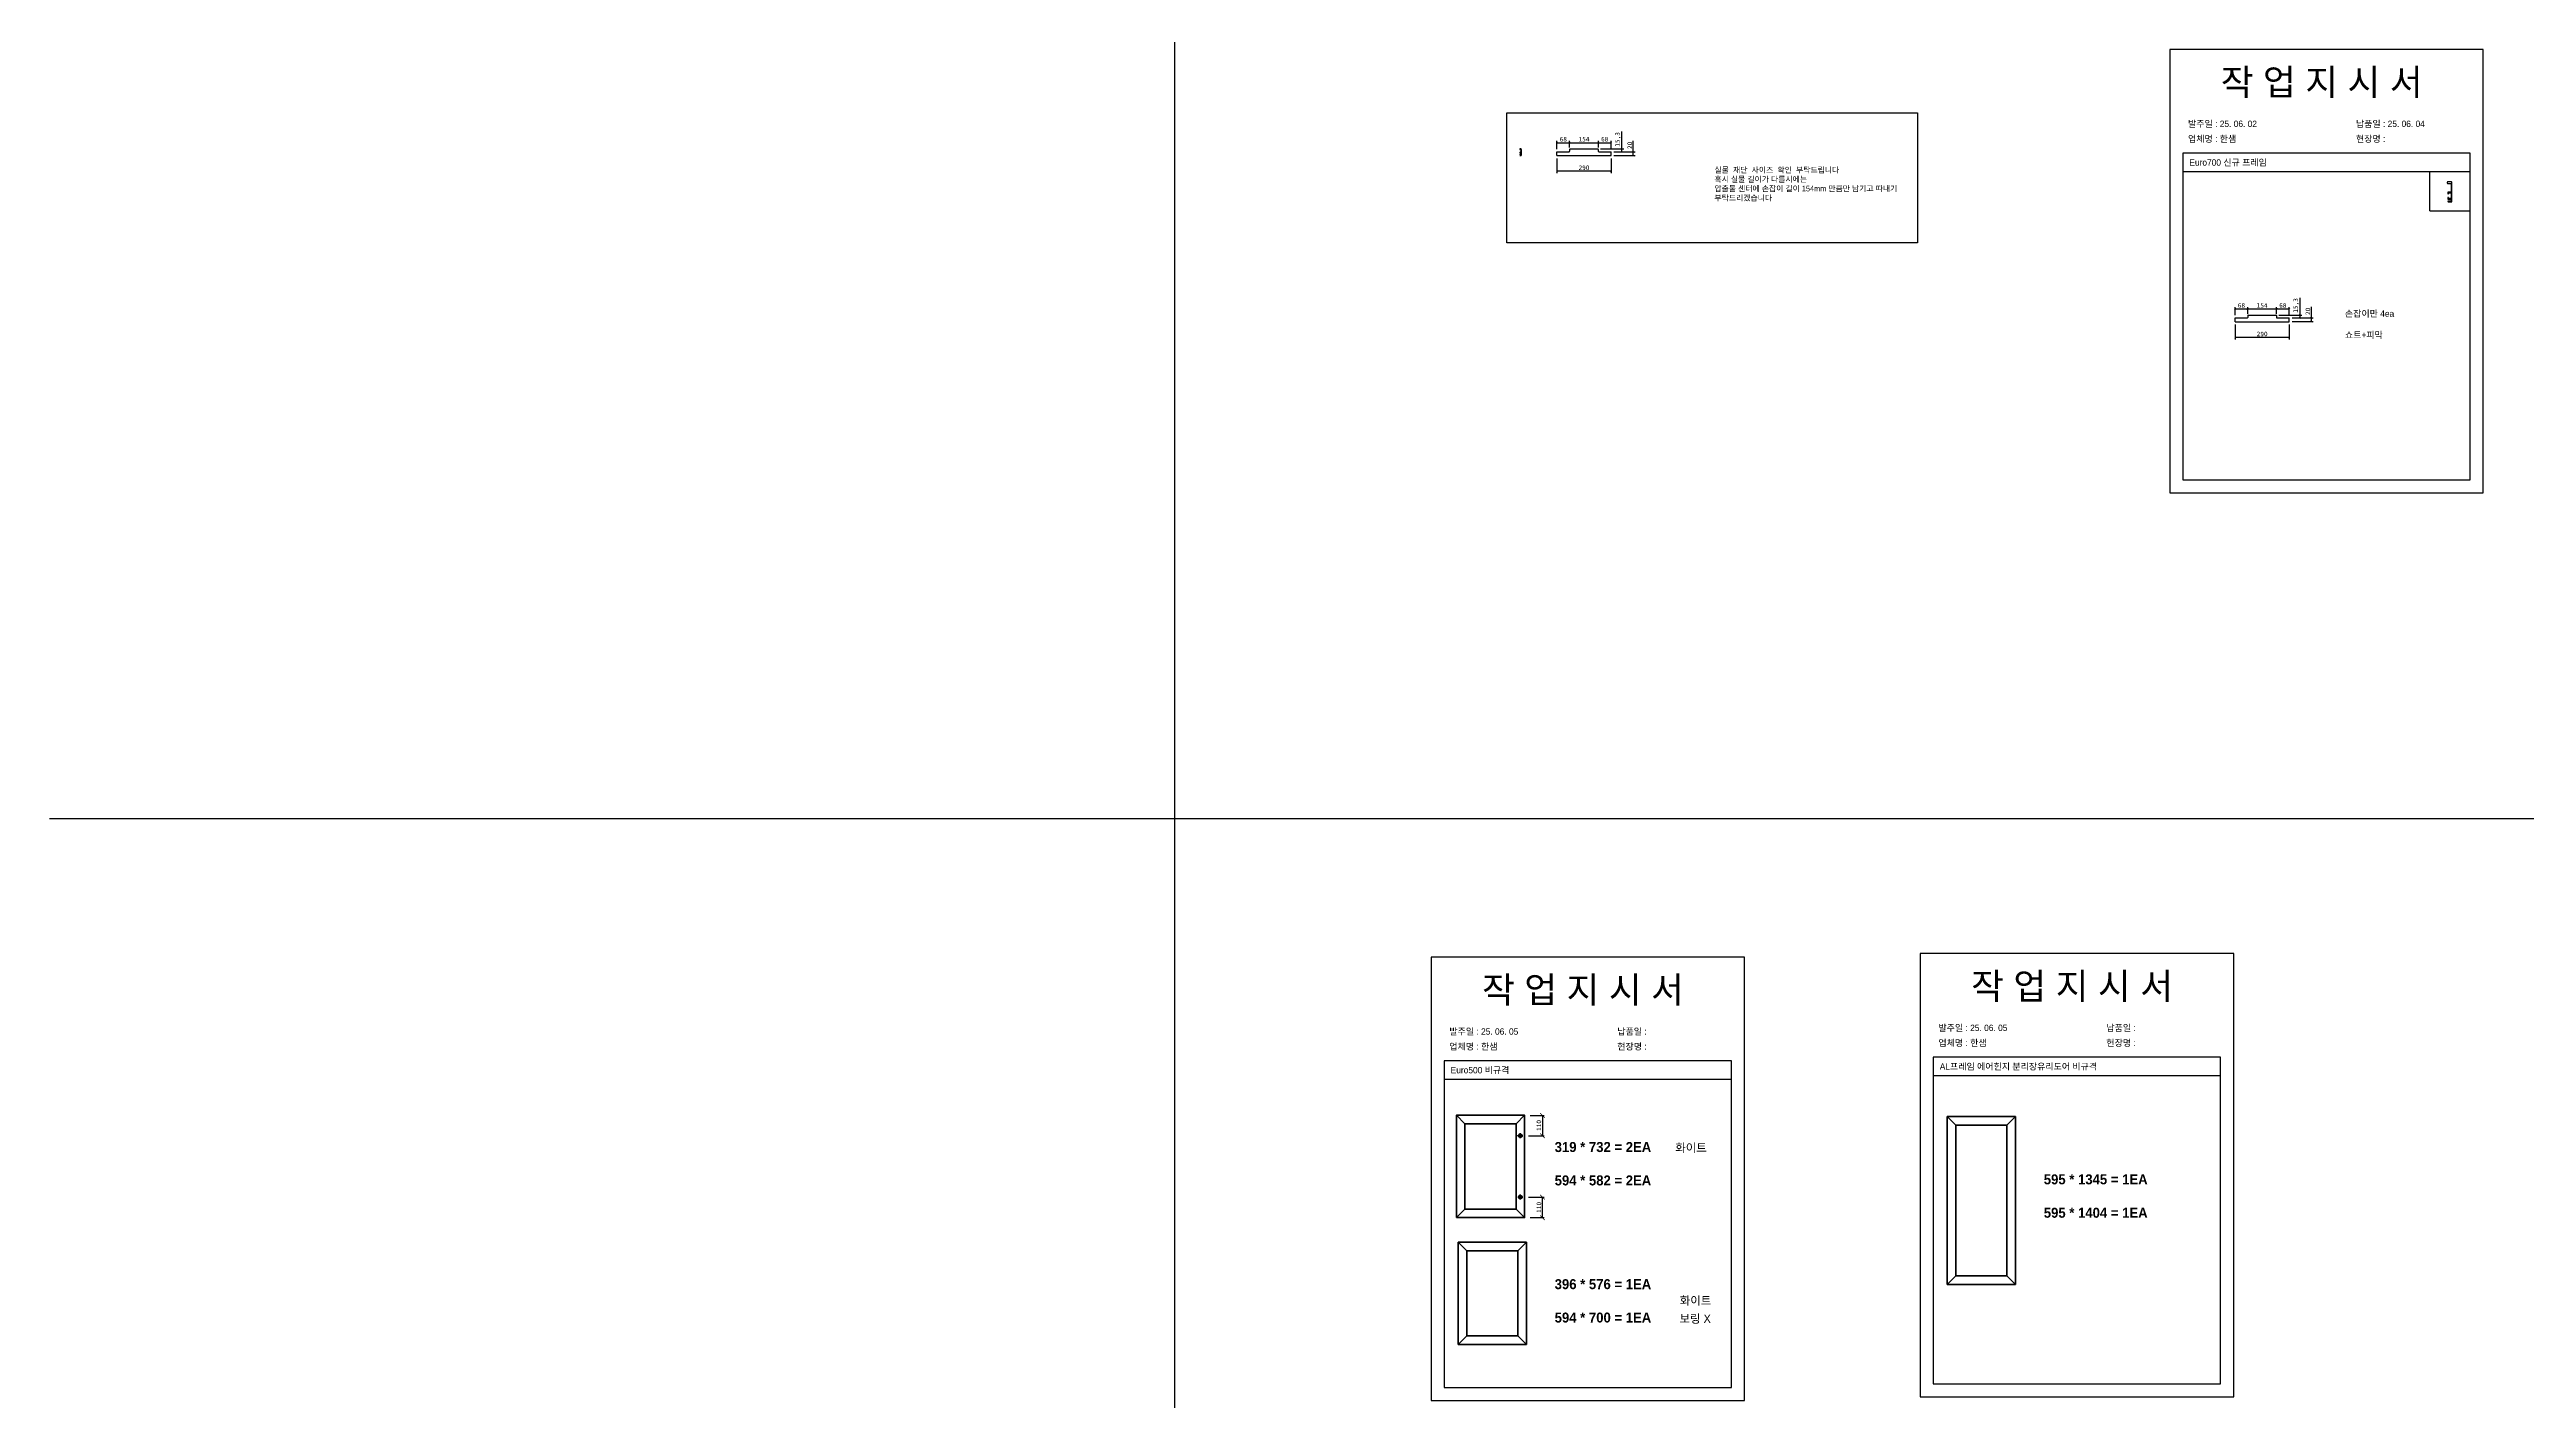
# Model space of a CAD drawing. Header units: millimetres. Extents: x -44117 to 256353, y -2095463 to 65325.
# Drawn here: x 104269 to 117546, y -138600 to -131358 of the extents above; entities that cross this region are included whole.
import ezdxf

# ---------------------------------------------------------------- set-up
doc = ezdxf.new("R2010")
doc.units = ezdxf.units.MM
doc.header["$LTSCALE"] = 10
doc.layers.add('Layer1', color=7, linetype='Continuous', lineweight=70)
doc.dimstyles.new('ISO-25', dxfattribs={"dimtxt": 2.5, "dimasz": 2.5, "dimexe": 1, "dimexo": 1, "dimtad": 1, "dimtxsty": 'Standard', "dimblk": 'ARCHTICK', "dimcen": 2.5, "dimadec": 0, "dimazin": 0, "dimtfac": 1, "dimtmove": 0, "dimatfit": 3, "dimfxl": 0, "dimarcsym": 0})

# ---------------------------------------------------------------- blocks, each defined once
blk = doc.blocks.new('_ArchTick')
at = {"color": 0, "linetype": 'ByBlock', "const_width": 0.15}
blk.add_lwpolyline([(-0.5, -0.5), (0.5, 0.5)], dxfattribs=at)
blk = doc.blocks.new('*D2707')
at = {"color": 0, "lineweight": -2}
for p, q in [((112417, -131879), (112417, -131848)), ((112417, -131858), (112571, -131858)), ((112571, -131879), (112571, -131848))]:
    blk.add_line(p, q, dxfattribs=at)
at = {"layer": 'Defpoints', "color": 0}
for p in [(112417, -131894), (112571, -131858), (112571, -131894)]:
    blk.add_point(p, dxfattribs=at)
at = {"color": 0, "lineweight": -2, "xscale": 10, "yscale": 10, "zscale": 10, "rotation": 180}
blk.add_blockref('_ArchTick', (112417, -131858), dxfattribs=at)
at = {"color": 0, "lineweight": -2, "xscale": 10, "yscale": 10, "zscale": 10}
blk.add_blockref('_ArchTick', (112571, -131858), dxfattribs=at)
at = {"color": 0, "insert": (112494, -131839), "char_height": 25, "attachment_point": 5}
blk.add_mtext('154', dxfattribs=at)
blk = doc.blocks.new('*D2708')
at = {"color": 0, "lineweight": -2}
for p, q in [((112349, -131942), (112349, -132021)), ((112639, -131942), (112639, -132021)), ((112639, -132011), (112349, -132011))]:
    blk.add_line(p, q, dxfattribs=at)
at = {"layer": 'Defpoints', "color": 0}
for p in [(112349, -131927), (112639, -131927), (112349, -132011)]:
    blk.add_point(p, dxfattribs=at)
at = {"color": 0, "lineweight": -2, "xscale": 10, "yscale": 10, "zscale": 10, "rotation": 180}
blk.add_blockref('_ArchTick', (112349, -132011), dxfattribs=at)
at = {"color": 0, "lineweight": -2, "xscale": 10, "yscale": 10, "zscale": 10}
blk.add_blockref('_ArchTick', (112639, -132011), dxfattribs=at)
at = {"color": 0, "insert": (112494, -131992), "char_height": 25, "attachment_point": 5}
blk.add_mtext('290', dxfattribs=at)
blk = doc.blocks.new('*D2709')
at = {"color": 0, "lineweight": -2}
for p, q in [((112697, -131891), (112697, -131798)), ((112583, -131891), (112707, -131891)), ((112654, -131907), (112707, -131907)), ((112697, -131907), (112697, -131891))]:
    blk.add_line(p, q, dxfattribs=at)
at = {"layer": 'Defpoints', "color": 0}
for p in [(112568, -131891), (112639, -131907), (112697, -131891)]:
    blk.add_point(p, dxfattribs=at)
at = {"color": 0, "lineweight": -2, "xscale": 10, "yscale": 10, "zscale": 10}
for p, rotation in [((112697, -131891), 90), ((112697, -131907), 270)]:
    blk.add_blockref('_ArchTick', p, dxfattribs=dict(at, rotation=rotation))
at = {"color": 0, "insert": (112676, -131840), "char_height": 25, "attachment_point": 5, "rotation": 90}
blk.add_mtext('15,3', dxfattribs=at)
blk = doc.blocks.new('*D2710')
at = {"color": 0, "lineweight": -2}
for p, q in [((112654, -131907), (112768, -131907)), ((112654, -131927), (112768, -131927)), ((112758, -131907), (112758, -131847)), ((112758, -131927), (112758, -131907))]:
    blk.add_line(p, q, dxfattribs=at)
at = {"layer": 'Defpoints', "color": 0}
for p in [(112639, -131907), (112639, -131927), (112758, -131907)]:
    blk.add_point(p, dxfattribs=at)
at = {"color": 0, "lineweight": -2, "xscale": 10, "yscale": 10, "zscale": 10}
for p, rotation in [((112758, -131907), 90), ((112758, -131927), 270)]:
    blk.add_blockref('_ArchTick', p, dxfattribs=dict(at, rotation=rotation))
at = {"color": 0, "insert": (112739, -131872), "char_height": 25, "attachment_point": 5, "rotation": 90}
blk.add_mtext('20', dxfattribs=at)
blk = doc.blocks.new('*D2711')
at = {"color": 0, "lineweight": -2}
for p, q in [((112349, -131892), (112349, -131848)), ((112349, -131858), (112417, -131858)), ((112417, -131884), (112417, -131848))]:
    blk.add_line(p, q, dxfattribs=at)
at = {"layer": 'Defpoints', "color": 0}
for p in [(112349, -131907), (112417, -131858), (112417, -131899)]:
    blk.add_point(p, dxfattribs=at)
at = {"color": 0, "lineweight": -2, "xscale": 10, "yscale": 10, "zscale": 10, "rotation": 180}
blk.add_blockref('_ArchTick', (112349, -131858), dxfattribs=at)
at = {"color": 0, "lineweight": -2, "xscale": 10, "yscale": 10, "zscale": 10}
blk.add_blockref('_ArchTick', (112417, -131858), dxfattribs=at)
at = {"color": 0, "insert": (112383, -131839), "char_height": 25, "attachment_point": 5}
blk.add_mtext('68', dxfattribs=at)
blk = doc.blocks.new('*D2712')
at = {"color": 0, "lineweight": -2}
for p, q in [((112571, -131884), (112571, -131848)), ((112571, -131858), (112639, -131858)), ((112639, -131892), (112639, -131848))]:
    blk.add_line(p, q, dxfattribs=at)
at = {"layer": 'Defpoints', "color": 0}
for p in [(112571, -131899), (112639, -131858), (112639, -131907)]:
    blk.add_point(p, dxfattribs=at)
at = {"color": 0, "lineweight": -2, "xscale": 10, "yscale": 10, "zscale": 10, "rotation": 180}
blk.add_blockref('_ArchTick', (112571, -131858), dxfattribs=at)
at = {"color": 0, "lineweight": -2, "xscale": 10, "yscale": 10, "zscale": 10}
blk.add_blockref('_ArchTick', (112639, -131858), dxfattribs=at)
at = {"color": 0, "insert": (112605, -131839), "char_height": 25, "attachment_point": 5}
blk.add_mtext('68', dxfattribs=at)
blk = doc.blocks.new('*D2713')
at = {"color": 0, "lineweight": -2}
for p, q in [((112417, -131879), (112417, -131848)), ((112417, -131858), (112571, -131858)), ((112571, -131879), (112571, -131848))]:
    blk.add_line(p, q, dxfattribs=at)
at = {"layer": 'Defpoints', "color": 0}
for p in [(112417, -131894), (112571, -131858), (112571, -131894)]:
    blk.add_point(p, dxfattribs=at)
at = {"color": 0, "lineweight": -2, "xscale": 10, "yscale": 10, "zscale": 10, "rotation": 180}
blk.add_blockref('_ArchTick', (112417, -131858), dxfattribs=at)
at = {"color": 0, "lineweight": -2, "xscale": 10, "yscale": 10, "zscale": 10}
blk.add_blockref('_ArchTick', (112571, -131858), dxfattribs=at)
at = {"color": 0, "insert": (112494, -131839), "char_height": 25, "attachment_point": 5}
blk.add_mtext('154', dxfattribs=at)
blk = doc.blocks.new('*D2714')
at = {"color": 0, "lineweight": -2}
for p, q in [((112349, -131942), (112349, -132021)), ((112639, -131942), (112639, -132021)), ((112639, -132011), (112349, -132011))]:
    blk.add_line(p, q, dxfattribs=at)
at = {"layer": 'Defpoints', "color": 0}
for p in [(112349, -131927), (112639, -131927), (112349, -132011)]:
    blk.add_point(p, dxfattribs=at)
at = {"color": 0, "lineweight": -2, "xscale": 10, "yscale": 10, "zscale": 10, "rotation": 180}
blk.add_blockref('_ArchTick', (112349, -132011), dxfattribs=at)
at = {"color": 0, "lineweight": -2, "xscale": 10, "yscale": 10, "zscale": 10}
blk.add_blockref('_ArchTick', (112639, -132011), dxfattribs=at)
at = {"color": 0, "insert": (112494, -131992), "char_height": 25, "attachment_point": 5}
blk.add_mtext('290', dxfattribs=at)
blk = doc.blocks.new('*D2715')
at = {"color": 0, "lineweight": -2}
for p, q in [((112697, -131891), (112697, -131798)), ((112583, -131891), (112707, -131891)), ((112654, -131907), (112707, -131907)), ((112697, -131907), (112697, -131891))]:
    blk.add_line(p, q, dxfattribs=at)
at = {"layer": 'Defpoints', "color": 0}
for p in [(112568, -131891), (112639, -131907), (112697, -131891)]:
    blk.add_point(p, dxfattribs=at)
at = {"color": 0, "lineweight": -2, "xscale": 10, "yscale": 10, "zscale": 10}
for p, rotation in [((112697, -131891), 90), ((112697, -131907), 270)]:
    blk.add_blockref('_ArchTick', p, dxfattribs=dict(at, rotation=rotation))
at = {"color": 0, "insert": (112676, -131840), "char_height": 25, "attachment_point": 5, "rotation": 90}
blk.add_mtext('15,3', dxfattribs=at)
blk = doc.blocks.new('*D2716')
at = {"color": 0, "lineweight": -2}
for p, q in [((112654, -131907), (112768, -131907)), ((112654, -131927), (112768, -131927)), ((112758, -131907), (112758, -131847)), ((112758, -131927), (112758, -131907))]:
    blk.add_line(p, q, dxfattribs=at)
at = {"layer": 'Defpoints', "color": 0}
for p in [(112639, -131907), (112639, -131927), (112758, -131907)]:
    blk.add_point(p, dxfattribs=at)
at = {"color": 0, "lineweight": -2, "xscale": 10, "yscale": 10, "zscale": 10}
for p, rotation in [((112758, -131907), 90), ((112758, -131927), 270)]:
    blk.add_blockref('_ArchTick', p, dxfattribs=dict(at, rotation=rotation))
at = {"color": 0, "insert": (112739, -131872), "char_height": 25, "attachment_point": 5, "rotation": 90}
blk.add_mtext('20', dxfattribs=at)
blk = doc.blocks.new('*D2717')
at = {"color": 0, "lineweight": -2}
for p, q in [((112349, -131892), (112349, -131848)), ((112349, -131858), (112417, -131858)), ((112417, -131884), (112417, -131848))]:
    blk.add_line(p, q, dxfattribs=at)
at = {"layer": 'Defpoints', "color": 0}
for p in [(112349, -131907), (112417, -131858), (112417, -131899)]:
    blk.add_point(p, dxfattribs=at)
at = {"color": 0, "lineweight": -2, "xscale": 10, "yscale": 10, "zscale": 10, "rotation": 180}
blk.add_blockref('_ArchTick', (112349, -131858), dxfattribs=at)
at = {"color": 0, "lineweight": -2, "xscale": 10, "yscale": 10, "zscale": 10}
blk.add_blockref('_ArchTick', (112417, -131858), dxfattribs=at)
at = {"color": 0, "insert": (112383, -131839), "char_height": 25, "attachment_point": 5}
blk.add_mtext('68', dxfattribs=at)
blk = doc.blocks.new('*D2718')
at = {"color": 0, "lineweight": -2}
for p, q in [((112571, -131884), (112571, -131848)), ((112571, -131858), (112639, -131858)), ((112639, -131892), (112639, -131848))]:
    blk.add_line(p, q, dxfattribs=at)
at = {"layer": 'Defpoints', "color": 0}
for p in [(112571, -131899), (112639, -131858), (112639, -131907)]:
    blk.add_point(p, dxfattribs=at)
at = {"color": 0, "lineweight": -2, "xscale": 10, "yscale": 10, "zscale": 10, "rotation": 180}
blk.add_blockref('_ArchTick', (112571, -131858), dxfattribs=at)
at = {"color": 0, "lineweight": -2, "xscale": 10, "yscale": 10, "zscale": 10}
blk.add_blockref('_ArchTick', (112639, -131858), dxfattribs=at)
at = {"color": 0, "insert": (112605, -131839), "char_height": 25, "attachment_point": 5}
blk.add_mtext('68', dxfattribs=at)
blk = doc.blocks.new('*D2719')
at = {"color": 0, "lineweight": -2}
for p, q in [((116052, -132770), (116052, -132739)), ((116052, -132749), (116206, -132749)), ((116206, -132770), (116206, -132739))]:
    blk.add_line(p, q, dxfattribs=at)
at = {"layer": 'Defpoints', "color": 0}
for p in [(116206, -132749), (116052, -132785), (116206, -132785)]:
    blk.add_point(p, dxfattribs=at)
at = {"color": 0, "lineweight": -2, "xscale": 10, "yscale": 10, "zscale": 10, "rotation": 180}
blk.add_blockref('_ArchTick', (116052, -132749), dxfattribs=at)
at = {"color": 0, "lineweight": -2, "xscale": 10, "yscale": 10, "zscale": 10}
blk.add_blockref('_ArchTick', (116206, -132749), dxfattribs=at)
at = {"color": 0, "insert": (116129, -132730), "char_height": 25, "attachment_point": 5}
blk.add_mtext('154', dxfattribs=at)
blk = doc.blocks.new('*D2720')
at = {"color": 0, "lineweight": -2}
for p, q in [((115984, -132832), (115984, -132912)), ((116274, -132902), (115984, -132902)), ((116274, -132832), (116274, -132912))]:
    blk.add_line(p, q, dxfattribs=at)
at = {"layer": 'Defpoints', "color": 0}
for p in [(115984, -132817), (115984, -132902), (116274, -132817)]:
    blk.add_point(p, dxfattribs=at)
at = {"color": 0, "lineweight": -2, "xscale": 10, "yscale": 10, "zscale": 10, "rotation": 180}
blk.add_blockref('_ArchTick', (115984, -132902), dxfattribs=at)
at = {"color": 0, "lineweight": -2, "xscale": 10, "yscale": 10, "zscale": 10}
blk.add_blockref('_ArchTick', (116274, -132902), dxfattribs=at)
at = {"color": 0, "insert": (116129, -132883), "char_height": 25, "attachment_point": 5}
blk.add_mtext('290', dxfattribs=at)
blk = doc.blocks.new('*D2721')
at = {"color": 0, "lineweight": -2}
for p, q in [((116332, -132782), (116332, -132689)), ((116218, -132782), (116342, -132782)), ((116289, -132797), (116342, -132797)), ((116332, -132797), (116332, -132782))]:
    blk.add_line(p, q, dxfattribs=at)
at = {"layer": 'Defpoints', "color": 0}
for p in [(116203, -132782), (116274, -132797), (116332, -132782)]:
    blk.add_point(p, dxfattribs=at)
at = {"color": 0, "lineweight": -2, "xscale": 10, "yscale": 10, "zscale": 10}
for p, rotation in [((116332, -132782), 90), ((116332, -132797), 270)]:
    blk.add_blockref('_ArchTick', p, dxfattribs=dict(at, rotation=rotation))
at = {"color": 0, "insert": (116311, -132730), "char_height": 25, "attachment_point": 5, "rotation": 90}
blk.add_mtext('15,3', dxfattribs=at)
blk = doc.blocks.new('*D2722')
at = {"color": 0, "lineweight": -2}
for p, q in [((116393, -132797), (116393, -132737)), ((116289, -132797), (116403, -132797)), ((116289, -132817), (116403, -132817)), ((116393, -132817), (116393, -132797))]:
    blk.add_line(p, q, dxfattribs=at)
at = {"layer": 'Defpoints', "color": 0}
for p in [(116274, -132797), (116274, -132817), (116393, -132797)]:
    blk.add_point(p, dxfattribs=at)
at = {"color": 0, "lineweight": -2, "xscale": 10, "yscale": 10, "zscale": 10}
for p, rotation in [((116393, -132797), 90), ((116393, -132817), 270)]:
    blk.add_blockref('_ArchTick', p, dxfattribs=dict(at, rotation=rotation))
at = {"color": 0, "insert": (116374, -132762), "char_height": 25, "attachment_point": 5, "rotation": 90}
blk.add_mtext('20', dxfattribs=at)
blk = doc.blocks.new('*D2723')
at = {"color": 0, "lineweight": -2}
for p, q in [((115984, -132782), (115984, -132739)), ((115984, -132749), (116052, -132749)), ((116052, -132775), (116052, -132739))]:
    blk.add_line(p, q, dxfattribs=at)
at = {"layer": 'Defpoints', "color": 0}
for p in [(116052, -132749), (115984, -132797), (116052, -132790)]:
    blk.add_point(p, dxfattribs=at)
at = {"color": 0, "lineweight": -2, "xscale": 10, "yscale": 10, "zscale": 10, "rotation": 180}
blk.add_blockref('_ArchTick', (115984, -132749), dxfattribs=at)
at = {"color": 0, "lineweight": -2, "xscale": 10, "yscale": 10, "zscale": 10}
blk.add_blockref('_ArchTick', (116052, -132749), dxfattribs=at)
at = {"color": 0, "insert": (116018, -132730), "char_height": 25, "attachment_point": 5}
blk.add_mtext('68', dxfattribs=at)
blk = doc.blocks.new('*D2724')
at = {"color": 0, "lineweight": -2}
for p, q in [((116206, -132775), (116206, -132739)), ((116206, -132749), (116274, -132749)), ((116274, -132782), (116274, -132739))]:
    blk.add_line(p, q, dxfattribs=at)
at = {"layer": 'Defpoints', "color": 0}
for p in [(116274, -132749), (116206, -132790), (116274, -132797)]:
    blk.add_point(p, dxfattribs=at)
at = {"color": 0, "lineweight": -2, "xscale": 10, "yscale": 10, "zscale": 10, "rotation": 180}
blk.add_blockref('_ArchTick', (116206, -132749), dxfattribs=at)
at = {"color": 0, "lineweight": -2, "xscale": 10, "yscale": 10, "zscale": 10}
blk.add_blockref('_ArchTick', (116274, -132749), dxfattribs=at)
at = {"color": 0, "insert": (116240, -132730), "char_height": 25, "attachment_point": 5}
blk.add_mtext('68', dxfattribs=at)
blk = doc.blocks.new('*D2725')
at = {"color": 0, "lineweight": -2}
for p, q in [((116052, -132770), (116052, -132739)), ((116052, -132749), (116206, -132749)), ((116206, -132770), (116206, -132739))]:
    blk.add_line(p, q, dxfattribs=at)
at = {"layer": 'Defpoints', "color": 0}
for p in [(116206, -132749), (116052, -132785), (116206, -132785)]:
    blk.add_point(p, dxfattribs=at)
at = {"color": 0, "lineweight": -2, "xscale": 10, "yscale": 10, "zscale": 10, "rotation": 180}
blk.add_blockref('_ArchTick', (116052, -132749), dxfattribs=at)
at = {"color": 0, "lineweight": -2, "xscale": 10, "yscale": 10, "zscale": 10}
blk.add_blockref('_ArchTick', (116206, -132749), dxfattribs=at)
at = {"color": 0, "insert": (116129, -132730), "char_height": 25, "attachment_point": 5}
blk.add_mtext('154', dxfattribs=at)
blk = doc.blocks.new('*D2726')
at = {"color": 0, "lineweight": -2}
for p, q in [((115984, -132832), (115984, -132912)), ((116274, -132902), (115984, -132902)), ((116274, -132832), (116274, -132912))]:
    blk.add_line(p, q, dxfattribs=at)
at = {"layer": 'Defpoints', "color": 0}
for p in [(115984, -132817), (115984, -132902), (116274, -132817)]:
    blk.add_point(p, dxfattribs=at)
at = {"color": 0, "lineweight": -2, "xscale": 10, "yscale": 10, "zscale": 10, "rotation": 180}
blk.add_blockref('_ArchTick', (115984, -132902), dxfattribs=at)
at = {"color": 0, "lineweight": -2, "xscale": 10, "yscale": 10, "zscale": 10}
blk.add_blockref('_ArchTick', (116274, -132902), dxfattribs=at)
at = {"color": 0, "insert": (116129, -132883), "char_height": 25, "attachment_point": 5}
blk.add_mtext('290', dxfattribs=at)
blk = doc.blocks.new('*D2727')
at = {"color": 0, "lineweight": -2}
for p, q in [((116332, -132782), (116332, -132689)), ((116218, -132782), (116342, -132782)), ((116289, -132797), (116342, -132797)), ((116332, -132797), (116332, -132782))]:
    blk.add_line(p, q, dxfattribs=at)
at = {"layer": 'Defpoints', "color": 0}
for p in [(116203, -132782), (116274, -132797), (116332, -132782)]:
    blk.add_point(p, dxfattribs=at)
at = {"color": 0, "lineweight": -2, "xscale": 10, "yscale": 10, "zscale": 10}
for p, rotation in [((116332, -132782), 90), ((116332, -132797), 270)]:
    blk.add_blockref('_ArchTick', p, dxfattribs=dict(at, rotation=rotation))
at = {"color": 0, "insert": (116311, -132730), "char_height": 25, "attachment_point": 5, "rotation": 90}
blk.add_mtext('15,3', dxfattribs=at)
blk = doc.blocks.new('*D2728')
at = {"color": 0, "lineweight": -2}
for p, q in [((116393, -132797), (116393, -132737)), ((116289, -132797), (116403, -132797)), ((116289, -132817), (116403, -132817)), ((116393, -132817), (116393, -132797))]:
    blk.add_line(p, q, dxfattribs=at)
at = {"layer": 'Defpoints', "color": 0}
for p in [(116274, -132797), (116274, -132817), (116393, -132797)]:
    blk.add_point(p, dxfattribs=at)
at = {"color": 0, "lineweight": -2, "xscale": 10, "yscale": 10, "zscale": 10}
for p, rotation in [((116393, -132797), 90), ((116393, -132817), 270)]:
    blk.add_blockref('_ArchTick', p, dxfattribs=dict(at, rotation=rotation))
at = {"color": 0, "insert": (116374, -132762), "char_height": 25, "attachment_point": 5, "rotation": 90}
blk.add_mtext('20', dxfattribs=at)
blk = doc.blocks.new('*D2729')
at = {"color": 0, "lineweight": -2}
for p, q in [((115984, -132782), (115984, -132739)), ((115984, -132749), (116052, -132749)), ((116052, -132775), (116052, -132739))]:
    blk.add_line(p, q, dxfattribs=at)
at = {"layer": 'Defpoints', "color": 0}
for p in [(116052, -132749), (115984, -132797), (116052, -132790)]:
    blk.add_point(p, dxfattribs=at)
at = {"color": 0, "lineweight": -2, "xscale": 10, "yscale": 10, "zscale": 10, "rotation": 180}
blk.add_blockref('_ArchTick', (115984, -132749), dxfattribs=at)
at = {"color": 0, "lineweight": -2, "xscale": 10, "yscale": 10, "zscale": 10}
blk.add_blockref('_ArchTick', (116052, -132749), dxfattribs=at)
at = {"color": 0, "insert": (116018, -132730), "char_height": 25, "attachment_point": 5}
blk.add_mtext('68', dxfattribs=at)
blk = doc.blocks.new('*D2730')
at = {"color": 0, "lineweight": -2}
for p, q in [((116206, -132775), (116206, -132739)), ((116206, -132749), (116274, -132749)), ((116274, -132782), (116274, -132739))]:
    blk.add_line(p, q, dxfattribs=at)
at = {"layer": 'Defpoints', "color": 0}
for p in [(116274, -132749), (116206, -132790), (116274, -132797)]:
    blk.add_point(p, dxfattribs=at)
at = {"color": 0, "lineweight": -2, "xscale": 10, "yscale": 10, "zscale": 10, "rotation": 180}
blk.add_blockref('_ArchTick', (116206, -132749), dxfattribs=at)
at = {"color": 0, "lineweight": -2, "xscale": 10, "yscale": 10, "zscale": 10}
blk.add_blockref('_ArchTick', (116274, -132749), dxfattribs=at)
at = {"color": 0, "insert": (116240, -132730), "char_height": 25, "attachment_point": 5}
blk.add_mtext('68', dxfattribs=at)
blk = doc.blocks.new('*D2731')
at = {"color": 0, "lineweight": -2}
for p, q in [((112196, -137510), (112281, -137510)), ((112271, -137620), (112271, -137510)), ((112205, -137620), (112281, -137620))]:
    blk.add_line(p, q, dxfattribs=at)
at = {"layer": 'Defpoints', "color": 0}
for p in [(112166, -137510), (112271, -137510), (112175, -137620)]:
    blk.add_point(p, dxfattribs=at)
at = {"color": 0, "lineweight": -2, "xscale": 25, "yscale": 25, "zscale": 25}
for p, rotation in [((112271, -137510), 90), ((112271, -137620), 270)]:
    blk.add_blockref('_ArchTick', p, dxfattribs=dict(at, rotation=rotation))
at = {"color": 0, "insert": (112252, -137565), "char_height": 25, "attachment_point": 5, "rotation": 90}
blk.add_mtext('110', dxfattribs=at)
blk = doc.blocks.new('*D2732')
at = {"color": 0, "lineweight": -2}
for p, q in [((112205, -137072), (112281, -137072)), ((112271, -137072), (112271, -137181)), ((112196, -137181), (112281, -137181))]:
    blk.add_line(p, q, dxfattribs=at)
at = {"layer": 'Defpoints', "color": 0}
for p in [(112175, -137072), (112166, -137181), (112271, -137181)]:
    blk.add_point(p, dxfattribs=at)
at = {"color": 0, "lineweight": -2, "xscale": 25, "yscale": 25, "zscale": 25}
for p, rotation in [((112271, -137072), 90), ((112271, -137181), 270)]:
    blk.add_blockref('_ArchTick', p, dxfattribs=dict(at, rotation=rotation))
at = {"color": 0, "insert": (112252, -137126), "char_height": 25, "attachment_point": 5, "rotation": 90}
blk.add_mtext('110', dxfattribs=at)

msp = doc.modelspace()

# ---------------------------------------------------------------- linework, layer by layer
for p, q in [((112348.71719, -131926.52485), (112348.71719, -131906.52485)), ((112348.71719, -131906.52485), (112413.71719, -131906.52485)), ((112348.71719, -131926.52485), (112348.71719, -131906.52485)), ((112348.71719, -131906.52485), (112413.71719, -131906.52485)), ((112348.71719, -131926.52485), (112638.71719, -131926.52485)), ((112348.71719, -131926.52485), (112638.71719, -131926.52485)), ((112416.71719, -131894.22485), (112416.71719, -131903.52485)), ((112416.71719, -131894.22485), (112416.71719, -131903.52485)), ((112419.71719, -131891.22485), (112567.71719, -131891.22485)), ((112419.71719, -131891.22485), (112567.71719, -131891.22485)), ((112570.71719, -131894.22485), (112570.71719, -131903.52485)), ((112570.71719, -131894.22485), (112570.71719, -131903.52485)), ((112573.71719, -131906.52485), (112638.71719, -131906.52485)), ((112573.71719, -131906.52485), (112638.71719, -131906.52485)), ((112638.71719, -131926.52485), (112638.71719, -131906.52485)), ((112638.71719, -131926.52485), (112638.71719, -131906.52485)), ((117244.14908, -131913.50154), (115704.14908, -131913.50154)), ((117244.14908, -132013.50154), (115704.14908, -132013.50154)), ((117028.05944, -132223.64526), (117028.05944, -132013.50154)), ((115983.75355, -132817.22096), (115983.75355, -132797.22096)), ((115983.75355, -132797.22096), (116048.75355, -132797.22096)), ((115983.75355, -132817.22096), (115983.75355, -132797.22096)), ((115983.75355, -132797.22096), (116048.75355, -132797.22096)), ((115983.75355, -132817.22096), (116273.75355, -132817.22096)), ((115983.75355, -132817.22096), (116273.75355, -132817.22096)), ((116051.75355, -132784.92096), (116051.75355, -132794.22096)), ((116051.75355, -132784.92096), (116051.75355, -132794.22096)), ((116054.75355, -132781.92096), (116202.75355, -132781.92096)), ((116054.75355, -132781.92096), (116202.75355, -132781.92096)), ((116205.75355, -132784.92096), (116205.75355, -132794.22096)), ((116205.75355, -132784.92096), (116205.75355, -132794.22096)), ((116208.75355, -132797.22096), (116273.75355, -132797.22096)), ((116208.75355, -132797.22096), (116273.75355, -132797.22096)), ((116273.75355, -132817.22096), (116273.75355, -132797.22096)), ((116273.75355, -132817.22096), (116273.75355, -132797.22096)), ((113284.60032, -136779.34645), (111744.60032, -136779.34645)), ((113284.60032, -136879.34645), (111744.60032, -136879.34645)), ((115906.32769, -136759.90947), (114366.32769, -136759.90947)), ((115906.32769, -136859.90947), (114366.32769, -136859.90947))]:
    msp.add_line(p, q)
at = {"color": 1}
msp.add_line((104268.80493, -135480.87451), (196537.95179, -135480.87451), dxfattribs=at)
msp.add_line((104268.80493, -135480.87451), (196537.95179, -135480.87451), dxfattribs=at)
for p in [(110300.49669, 21924.9366), (110300.49669, 14161.07811), (110300.49669, 18584.38997), (110300.49669, 10820.53148), (110300.49669, 18627.87121), (110300.49669, 10864.01272), (110300.49669, 15287.32457), (110300.49669, 7523.46608), (110300.49669, 3746.75115), (110300.49669, 21924.9366), (110300.49669, 14161.07811), (110300.49669, 18584.38997), (110300.49669, 10820.53148), (110300.49669, 18627.87121), (110300.49669, 10864.01272), (110300.49669, 15287.32457), (110300.49669, 7523.46608), (110300.49669, 3746.75115), (110300.49669, 21924.9366), (110300.49669, 14161.07811), (110300.49669, 18584.38997), (110300.49669, 10820.53148), (110300.49669, 18627.87121), (110300.49669, 10864.01272), (110300.49669, 15287.32457), (110300.49669, 7523.46608), (110300.49669, 3746.75115), (110300.49669, 21924.9366), (110300.49669, 14161.07811), (110300.49669, 18584.38997), (110300.49669, 10820.53148), (110300.49669, 18627.87121), (110300.49669, 10864.01272), (110300.49669, 15287.32457), (110300.49669, 7523.46608), (110300.49669, 3746.75115), (110300.49669, 21924.9366), (110300.49669, 14161.07811), (110300.49669, 18584.38997), (110300.49669, 10820.53148), (110300.49669, 18627.87121), (110300.49669, 10864.01272), (110300.49669, 15287.32457), (110300.49669, 7523.46608), (110300.49669, 3746.75115), (110300.49669, 21924.9366), (110300.49669, 14161.07811), (110300.49669, 18584.38997), (110300.49669, 10820.53148), (110300.49669, 18627.87121), (110300.49669, 10864.01272), (110300.49669, 15287.32457), (110300.49669, 7523.46608), (110300.49669, 3746.75115), (110300.49669, 21924.9366), (110300.49669, 14161.07811), (110300.49669, 18584.38997), (110300.49669, 10820.53148), (110300.49669, 18627.87121), (110300.49669, 10864.01272), (110300.49669, 15287.32457), (110300.49669, 7523.46608), (110300.49669, 3746.75115), (110300.49669, 21924.9366), (110300.49669, 14161.07811), (110300.49669, 18584.38997), (110300.49669, 10820.53148), (110300.49669, 18627.87121), (110300.49669, 10864.01272), (110300.49669, 15287.32457), (110300.49669, 7523.46608), (110300.49669, 3746.75115), (110300.49669, 21924.9366), (110300.49669, 14161.07811), (110300.49669, 18584.38997), (110300.49669, 10820.53148), (110300.49669, 18627.87121), (110300.49669, 10864.01272), (110300.49669, 15287.32457), (110300.49669, 7523.46608), (110300.49669, 3746.75115), (110300.49669, 21924.9366), (110300.49669, 14161.07811), (110300.49669, 18584.38997), (110300.49669, 10820.53148), (110300.49669, 18627.87121), (110300.49669, 10864.01272), (110300.49669, 15287.32457), (110300.49669, 7523.46608), (110300.49669, 3746.75115), (110300.49669, 12702.87182), (110300.49669, 4939.01333), (110300.49669, 9362.32519), (110300.49669, 1598.4667), (110300.49669, 9405.80642), (110300.49669, 1641.94794), (110300.49669, 6065.25979), (110300.49669, -1698.5987), (110300.49669, -5475.31363), (110300.49669, 12702.87182), (110300.49669, 4939.01333), (110300.49669, 9362.32519), (110300.49669, 1598.4667), (110300.49669, 9405.80642), (110300.49669, 1641.94794), (110300.49669, 6065.25979), (110300.49669, -1698.5987), (110300.49669, -5475.31363), (110300.49669, 12702.87182), (110300.49669, 4939.01333), (110300.49669, 9362.32519), (110300.49669, 1598.4667), (110300.49669, 9405.80642), (110300.49669, 1641.94794), (110300.49669, 6065.25979), (110300.49669, -1698.5987), (110300.49669, -5475.31363), (110300.49669, 12702.87182), (110300.49669, 4939.01333), (110300.49669, 9362.32519), (110300.49669, 1598.4667), (110300.49669, 9405.80642), (110300.49669, 1641.94794), (110300.49669, 6065.25979), (110300.49669, -1698.5987), (110300.49669, -5475.31363), (110300.49669, 12702.87182), (110300.49669, 4939.01333), (110300.49669, 9362.32519), (110300.49669, 1598.4667), (110300.49669, 9405.80642), (110300.49669, 1641.94794), (110300.49669, 6065.25979), (110300.49669, -1698.5987), (110300.49669, -5475.31363)]:
    msp.add_xline(p, (0, 1), dxfattribs=at)
for points in [[(115634.14908, -133734.33181), (117314.14908, -133734.33181), (117314.14908, -131358.33181), (115634.14908, -131358.33181)], [(112080.13412, -131696.94644), (114281.25126, -131696.94644), (114281.25126, -132393.8833), (112080.13412, -132393.8833)], [(112080.13412, -131696.94644), (114281.25126, -131696.94644), (114281.25126, -132393.8833), (112080.13412, -132393.8833)], [(114296.32769, -138580.73975), (115976.32769, -138580.73975), (115976.32769, -136204.73975), (114296.32769, -136204.73975)], [(111674.60032, -138600.17672), (113354.60032, -138600.17672), (113354.60032, -136224.17672), (111674.60032, -136224.17672)]]:
    msp.add_lwpolyline(points, close=True)
for points in [[(112151.32499, -131926.52485), (112157.42574, -131926.52485, 0.4142135624), (112157.72574, -131926.22485), (112157.72574, -131891.72485, 0.4142135624), (112157.22574, -131891.22485), (112150.22574, -131891.22485, 0.4142135624), (112149.72574, -131891.72485), (112149.72574, -131893.22485, 0.4142135624), (112150.22574, -131893.72485), (112155.82574, -131893.72485, -0.4142135624), (112156.32574, -131894.22485), (112156.32574, -131909.22485), (112151.12574, -131909.22485, 0.4142135624), (112150.82574, -131909.52485), (112150.82574, -131912.12485, 0.4142135624), (112151.32574, -131912.62485), (112151.52574, -131912.62485, 0.4142135624), (112152.02574, -131912.12485), (112152.02574, -131910.42485), (112156.52574, -131910.42485), (112156.52574, -131920.62485), (112152.02574, -131920.62485), (112152.02574, -131919.22485, 0.4142135624), (112151.52574, -131918.72485), (112151.32574, -131918.72485, 0.4142135624), (112150.82574, -131919.22485), (112150.82574, -131921.52485, 0.4142135624), (112151.12574, -131921.82485), (112156.52574, -131921.82485), (112156.52574, -131925.52485), (112151.12593, -131925.52485, 0.4142135624), (112150.82574, -131925.82504), (112150.82574, -131926.02517, 0.4151036141), (112151.32606, -131926.52485)], [(112151.32499, -131926.52485), (112157.42574, -131926.52485, 0.4142135624), (112157.72574, -131926.22485), (112157.72574, -131891.72485, 0.4142135624), (112157.22574, -131891.22485), (112150.22574, -131891.22485, 0.4142135624), (112149.72574, -131891.72485), (112149.72574, -131893.22485, 0.4142135624), (112150.22574, -131893.72485), (112155.82574, -131893.72485, -0.4142135624), (112156.32574, -131894.22485), (112156.32574, -131909.22485), (112151.12574, -131909.22485, 0.4142135624), (112150.82574, -131909.52485), (112150.82574, -131912.12485, 0.4142135624), (112151.32574, -131912.62485), (112151.52574, -131912.62485, 0.4142135624), (112152.02574, -131912.12485), (112152.02574, -131910.42485), (112156.52574, -131910.42485), (112156.52574, -131920.62485), (112152.02574, -131920.62485), (112152.02574, -131919.22485, 0.4142135624), (112151.52574, -131918.72485), (112151.32574, -131918.72485, 0.4142135624), (112150.82574, -131919.22485), (112150.82574, -131921.52485, 0.4142135624), (112151.12574, -131921.82485), (112156.52574, -131921.82485), (112156.52574, -131925.52485), (112151.12593, -131925.52485, 0.4142135624), (112150.82574, -131925.82504), (112150.82574, -131926.02517, 0.4151036141), (112151.32606, -131926.52485)], [(117126.28825, -132174.07336), (117144.59053, -132174.07336, 0.4142135624), (117145.49053, -132173.17336), (117145.49053, -132069.67336, 0.4142135624), (117143.99053, -132068.17336), (117122.99053, -132068.17336, 0.4142135624), (117121.49053, -132069.67336), (117121.49053, -132074.17336, 0.4142135624), (117122.99053, -132075.67336), (117139.79053, -132075.67336, -0.4142135624), (117141.29053, -132077.17336), (117141.29053, -132122.17336), (117125.69053, -132122.17336, 0.4142135624), (117124.79053, -132123.07336), (117124.79053, -132130.87336, 0.4142135624), (117126.29053, -132132.37336), (117126.89053, -132132.37336, 0.4142135624), (117128.39053, -132130.87336), (117128.39053, -132125.77336), (117141.89053, -132125.77336), (117141.89053, -132156.37336), (117128.39053, -132156.37336), (117128.39053, -132152.17336, 0.4142135624), (117126.89053, -132150.67336), (117126.29053, -132150.67336, 0.4142135624), (117124.79053, -132152.17336), (117124.79053, -132159.07336, 0.4142135624), (117125.69053, -132159.97336), (117141.89053, -132159.97336), (117141.89053, -132171.07336), (117125.69109, -132171.07336, 0.4142135624), (117124.79053, -132171.97392), (117124.79053, -132172.5743, 0.4151036141), (117126.29147, -132174.07336)], [(117126.28825, -132174.07336), (117144.59053, -132174.07336, 0.4142135624), (117145.49053, -132173.17336), (117145.49053, -132069.67336, 0.4142135624), (117143.99053, -132068.17336), (117122.99053, -132068.17336, 0.4142135624), (117121.49053, -132069.67336), (117121.49053, -132074.17336, 0.4142135624), (117122.99053, -132075.67336), (117139.79053, -132075.67336, -0.4142135624), (117141.29053, -132077.17336), (117141.29053, -132122.17336), (117125.69053, -132122.17336, 0.4142135624), (117124.79053, -132123.07336), (117124.79053, -132130.87336, 0.4142135624), (117126.29053, -132132.37336), (117126.89053, -132132.37336, 0.4142135624), (117128.39053, -132130.87336), (117128.39053, -132125.77336), (117141.89053, -132125.77336), (117141.89053, -132156.37336), (117128.39053, -132156.37336), (117128.39053, -132152.17336, 0.4142135624), (117126.89053, -132150.67336), (117126.29053, -132150.67336, 0.4142135624), (117124.79053, -132152.17336), (117124.79053, -132159.07336, 0.4142135624), (117125.69053, -132159.97336), (117141.89053, -132159.97336), (117141.89053, -132171.07336), (117125.69109, -132171.07336, 0.4142135624), (117124.79053, -132171.97392), (117124.79053, -132172.5743, 0.4151036141), (117126.29147, -132174.07336)]]:
    msp.add_lwpolyline(points, format="xyb")
for points in [[(115704.14908, -131913.50154), (115704.14908, -133664.33181), (117244.14908, -133664.33181), (117244.14908, -131913.50154)], [(117028.05944, -132223.64526), (117244.14908, -132223.64526), (117244.14908, -132013.50154), (116692.77394, -132013.50154)], [(111744.60032, -136779.34645), (111744.60032, -138530.17672), (113284.60032, -138530.17672), (113284.60032, -136779.34645)], [(114366.32769, -136759.90947), (114366.32769, -138510.73975), (115906.32769, -138510.73975), (115906.32769, -136759.90947)]]:
    msp.add_lwpolyline(points)
for centre, start, end in [((112413.71719, -131903.52485), 270, 0), ((112413.71719, -131903.52485), 270, 0), ((112419.71719, -131894.22485), 90, 180), ((112419.71719, -131894.22485), 90, 180), ((112567.71719, -131894.22485), 360, 90), ((112567.71719, -131894.22485), 360, 90), ((112573.71719, -131903.52485), 180, 270), ((112573.71719, -131903.52485), 180, 270), ((116048.75355, -132794.22096), 270, 0), ((116048.75355, -132794.22096), 270, 0), ((116054.75355, -132784.92096), 90, 180), ((116054.75355, -132784.92096), 90, 180), ((116202.75355, -132784.92096), 360, 90), ((116202.75355, -132784.92096), 360, 90), ((116208.75355, -132794.22096), 180, 270), ((116208.75355, -132794.22096), 180, 270)]:
    msp.add_arc(centre, 3, start, end)
at = {"layer": 'Layer1'}
for p, q in [((111855.76225, -137117.28921), (111810.09656, -137071.62352)), ((112129.75639, -137117.28921), (112175.42208, -137071.62352)), ((114487.03078, -137124.0117), (114441.36509, -137078.34601)), ((114761.02492, -137124.0117), (114806.69061, -137078.34601)), ((112152.58923, -137167.52147), (112152.58923, -137194.92089)), ((112166.28894, -137510.01415), (112138.88953, -137510.01415)), ((112152.58923, -137496.31444), (112152.58923, -137523.71385)), ((111810.09656, -137619.6118), (111855.76225, -137573.94611)), ((112175.42208, -137619.6118), (112129.75639, -137573.94611)), ((111865.3034, -137797.4777), (111819.63771, -137751.81201)), ((112139.29754, -137797.4777), (112184.96323, -137751.81201)), ((114441.36509, -137978.42929), (114487.03078, -137932.7636)), ((114806.69061, -137978.42929), (114761.02492, -137932.7636)), ((111819.63771, -138299.80029), (111865.3034, -138254.1346)), ((112184.96323, -138299.80029), (112139.29754, -138254.1346))]:
    msp.add_line(p, q, dxfattribs=at)
for points in [[(111810.09656, -137619.6118), (112175.42208, -137619.6118), (112175.42208, -137071.62352), (111810.09656, -137071.62352)], [(111855.76225, -137573.94611), (112129.75639, -137573.94611), (112129.75639, -137117.28921), (111855.76225, -137117.28921)], [(114441.36509, -137978.42929), (114806.69061, -137978.42929), (114806.69061, -137078.34601), (114441.36509, -137078.34601)], [(114487.03078, -137932.7636), (114761.02492, -137932.7636), (114761.02492, -137124.0117), (114487.03078, -137124.0117)], [(112166.28894, -137181.22118), (112138.88953, -137181.22118)], [(111819.63771, -138299.80029), (112184.96323, -138299.80029), (112184.96323, -137751.81201), (111819.63771, -137751.81201)], [(111865.3034, -138254.1346), (112139.29754, -138254.1346), (112139.29754, -137797.4777), (111865.3034, -137797.4777)]]:
    msp.add_lwpolyline(points, close=True, dxfattribs=at)
for centre in [(112152.58923, -137181.22118), (112152.58923, -137510.01415)]:
    msp.add_circle(centre, 9.13314, dxfattribs=at)

# ---------------------------------------------------------------- texts
at = {"attachment_point": 1}
for s, width, gutter_width, heights, insert, char_height in [('{\\fGulim|b0|i0|c129|p50;작 업 지 시 서}', 3307.3198183, 12.5, [-155.84554], (115906.95569, -131462.49433), 140), ('{\\fGulim|b0|i0|c129|p50;업체명 : 한샘}', 3307.3198183, 12.5, [38.2735], (115731.74633, -131819.87092), 34.3), ('{\\fGulim|b0|i0|c129|p50;발주일 : 25. 06. 02}', 3307.3198183, 12.5, [-38.18216], (115731.74633, -131739.21475), 34.3), ('{\\fGulim|b0|i0|c129|p50;현장명 : }', 3307.3198183, 12.5, [-38.2735], (116631.72431, -131819.87092), 34.3), ('{\\fGulim|b0|i0|c129|p50;납품일 : 25. 06. 04}', 3307.3198183, 12.5, [-37.67976], (116631.72431, -131739.21475), 34.3), ('{\\fGulim|b0|i0|c129|p50;Euro700 신규 프레임}', 3307.3198183, 12.5, [-38.2735], (115738.78853, -131946.53702), 34.3), ('{\\f굴림|b0|i0|c129|p50;실물} {\\f굴림|b0|i0|c129|p50;재단} {\\f굴림|b0|i0|c129|p50;사이즈} {\\f굴림|b0|i0|c129|p50;확인} {\\f굴림|b0|i0|c129|p50;부탁드립니다\\P혹시 실물 길이가 다를시에는\\P압출물 센터에 손잡이 길이 154mm 만큼만 남기고 따내기\\P부탁드리겠습니다}', 15380.2432985, 150, [-188.18908], (113193.06457, -131988.70869), 30), ('{\\f굴림|b0|i0|c129|p50;실물} {\\f굴림|b0|i0|c129|p50;재단} {\\f굴림|b0|i0|c129|p50;사이즈} {\\f굴림|b0|i0|c129|p50;확인} {\\f굴림|b0|i0|c129|p50;부탁드립니다\\P혹시 실물 길이가 다를시에는\\P압출물 센터에 손잡이 길이 154mm 만큼만 남기고 따내기\\P부탁드리겠습니다}', 15380.2432985, 150, [-188.18908], (113193.06457, -131988.70869), 30), ('{\\fGulim|b0|i0|c129|p50;손잡이만 4ea\\P\\P쇼트+피막}', 3307.3198183, 12.5, [-154.06835], (116572.74793, -132756.87028), 34.3), ('{\\fGulim|b0|i0|c129|p50;작 업 지 시 서}', 3307.3198183, 12.5, [-155.84554], (111947.40693, -136328.33924), 140), ('{\\fGulim|b0|i0|c129|p50;작 업 지 시 서}', 3307.3198183, 12.5, [-155.84554], (114569.1343, -136308.90226), 140), ('{\\fGulim|b0|i0|c129|p50;발주일 : 25. 06. 05}', 3307.3198183, 12.5, [34.50412], (111772.19757, -136605.05966), 34.3), ('{\\fGulim|b0|i0|c129|p50;납품일 : }', 3307.3198183, 12.5, [37.67976], (112672.17555, -136605.05966), 34.3), ('{\\fGulim|b0|i0|c129|p50;발주일 : 25. 06. 05}', 3307.3198183, 12.5, [34.50412], (114393.92494, -136585.62268), 34.3), ('{\\fGulim|b0|i0|c129|p50;납품일 : }', 3307.3198183, 12.5, [37.67976], (115293.90293, -136585.62268), 34.3), ('{\\fGulim|b0|i0|c129|p50;업체명 : 한샘}', 3307.3198183, 12.5, [36.11279], (111772.19757, -136685.71583), 34.3), ('{\\fGulim|b0|i0|c129|p50;현장명 : }', 3307.3198183, 12.5, [-38.2735], (112672.17555, -136685.71583), 34.3), ('{\\fGulim|b0|i0|c129|p50;업체명 : 한샘}', 3307.3198183, 12.5, [36.11279], (114393.92494, -136666.27886), 34.3), ('{\\fGulim|b0|i0|c129|p50;현장명 : }', 3307.3198183, 12.5, [-38.2735], (115293.90293, -136666.27886), 34.3), ('{\\fGulim|b0|i0|c129|p50;Euro500 비규격}', 3307.3198183, 12.5, [-38.22783], (111779.23977, -136812.38193), 34.3), ('{\\fGulim|b0|i0|c129|p50;AL프레임 에어힌지 분리장유리도어 비규격}', 3307.3198183, 12.5, [38.31917], (114400.96714, -136792.94496), 34.3), ('{\\fGulim|b1|i0|c129|p50;319 * 732 = 2EA\\P\\P594 * 582 = 2EA}', 3452.1381003, 13.04734, [-234.48824], (112336.70619, -137214.66082), 53.7028516), ('{\\fGulim|b0|i0|c129|p50;화이트}', 4315.1726254, 16.30918, [-49.81756], (112983.33538, -137223.75687), 44.7523763), ('{\\fGulim|b1|i0|c129|p50;595 * 1345 = 1EA\\P\\P595 * 1404 = 1EA}', 3452.1381003, 13.04734, [-234.48824], (114958.43356, -137388.01203), 53.7028516), ('{\\fGulim|b1|i0|c129|p50;396 * 576 = 1EA\\P\\P594 * 700 = 1EA}', 3452.1381003, 13.04734, [-234.48824], (112336.70619, -137949.87274), 53.7028516), ('{\\fGulim|b0|i0|c129|p50;화이트}', 4315.1726254, 16.30918, [-49.81756], (113007.40373, -138042.81617), 44.7523763), ('{\\fGulim|b0|i0|c129|p50;보링 X}', 4315.1726254, 16.30918, [-49.93674], (113006.1849, -138139.52757), 44.7523763)]:
    msp.add_mtext_dynamic_manual_height_columns(s, width=width, gutter_width=gutter_width, heights=heights, dxfattribs=dict(at, insert=insert, char_height=char_height))

# ---------------------------------------------------------------- dimensions: what is measured, and where the dimension line sits
for base, p1, p2, picture, middle in [((112416.71719, -131857.96779), (112348.71719, -131906.52485), (112416.71719, -131898.87485), '*D2711', (112382.71719, -131839.21779)), ((112416.71719, -131857.96779), (112348.71719, -131906.52485), (112416.71719, -131898.87485), '*D2717', (112382.71719, -131839.21779)), ((112570.71719, -131857.96779), (112416.71719, -131894.22485), (112570.71719, -131894.22485), '*D2707', (112493.71719, -131839.21779)), ((112570.71719, -131857.96779), (112416.71719, -131894.22485), (112570.71719, -131894.22485), '*D2713', (112493.71719, -131839.21779)), ((112638.71719, -131857.96779), (112570.71719, -131898.87485), (112638.71719, -131906.52485), '*D2712', (112604.71719, -131839.21779)), ((112638.71719, -131857.96779), (112570.71719, -131898.87485), (112638.71719, -131906.52485), '*D2718', (112604.71719, -131839.21779)), ((112348.71719, -132011.17717), (112638.71719, -131926.52485), (112348.71719, -131926.52485), '*D2708', (112493.71719, -131992.42717)), ((112348.71719, -132011.17717), (112638.71719, -131926.52485), (112348.71719, -131926.52485), '*D2714', (112493.71719, -131992.42717)), ((116051.75355, -132748.66389), (115983.75355, -132797.22096), (116051.75355, -132789.57096), '*D2723', (116017.75355, -132729.91389)), ((116051.75355, -132748.66389), (115983.75355, -132797.22096), (116051.75355, -132789.57096), '*D2729', (116017.75355, -132729.91389)), ((116205.75355, -132748.66389), (116051.75355, -132784.92096), (116205.75355, -132784.92096), '*D2719', (116128.75355, -132729.91389)), ((116205.75355, -132748.66389), (116051.75355, -132784.92096), (116205.75355, -132784.92096), '*D2725', (116128.75355, -132729.91389)), ((116273.75355, -132748.66389), (116205.75355, -132789.57096), (116273.75355, -132797.22096), '*D2724', (116239.75355, -132729.91389)), ((116273.75355, -132748.66389), (116205.75355, -132789.57096), (116273.75355, -132797.22096), '*D2730', (116239.75355, -132729.91389)), ((115983.75355, -132901.87328), (116273.75355, -132817.22096), (115983.75355, -132817.22096), '*D2720', (116128.75355, -132883.12328)), ((115983.75355, -132901.87328), (116273.75355, -132817.22096), (115983.75355, -132817.22096), '*D2726', (116128.75355, -132883.12328))]:
    dim = msp.add_linear_dim(base=base, p1=p1, p2=p2, dimstyle='ISO-25', override={"dimscale": 10, "dimasz": 1, "dimexo": 1.5})
    dim.commit()
    dim.dimension.update_dxf_attribs({"geometry": picture, "text_midpoint": middle})
for base, p1, p2, picture, middle in [((112696.5235, -131891.22485), (112638.71719, -131906.52485), (112567.71719, -131891.22485), '*D2709', (112675.69016, -131839.55819)), ((112696.5235, -131891.22485), (112638.71719, -131906.52485), (112567.71719, -131891.22485), '*D2715', (112675.69016, -131839.55819)), ((112757.52023, -131906.52485), (112638.71719, -131926.52485), (112638.71719, -131906.52485), '*D2710', (112738.77023, -131871.52485)), ((112757.52023, -131906.52485), (112638.71719, -131926.52485), (112638.71719, -131906.52485), '*D2716', (112738.77023, -131871.52485)), ((116331.55986, -132781.92096), (116273.75355, -132797.22096), (116202.75355, -132781.92096), '*D2721', (116310.72652, -132730.25429)), ((116331.55986, -132781.92096), (116273.75355, -132797.22096), (116202.75355, -132781.92096), '*D2727', (116310.72652, -132730.25429)), ((116392.55659, -132797.22096), (116273.75355, -132817.22096), (116273.75355, -132797.22096), '*D2722', (116373.80659, -132762.22096)), ((116392.55659, -132797.22096), (116273.75355, -132817.22096), (116273.75355, -132797.22096), '*D2728', (116373.80659, -132762.22096))]:
    dim = msp.add_linear_dim(base=base, p1=p1, p2=p2, angle=90, dimstyle='ISO-25', override={"dimscale": 10, "dimasz": 1, "dimexo": 1.5})
    dim.commit()
    dim.dimension.update_dxf_attribs({"geometry": picture, "text_midpoint": middle})
for base, p1, p2, picture, middle in [((112271.17875, -137181.22118), (112175.42208, -137071.62352), (112166.28894, -137181.22118), '*D2732', (112252.42875, -137126.42235)), ((112271.17875, -137510.01415), (112175.42208, -137619.6118), (112166.28894, -137510.01415), '*D2731', (112252.42875, -137564.81298))]:
    dim = msp.add_linear_dim(base=base, p1=p1, p2=p2, angle=90, text='110', dimstyle='ISO-25', override={"dimscale": 10, "dimexo": 3, "dimtxsty": 'Standard'})
    dim.commit()
    dim.dimension.update_dxf_attribs({"geometry": picture, "text_midpoint": middle})

doc.saveas('drawing.dxf')
